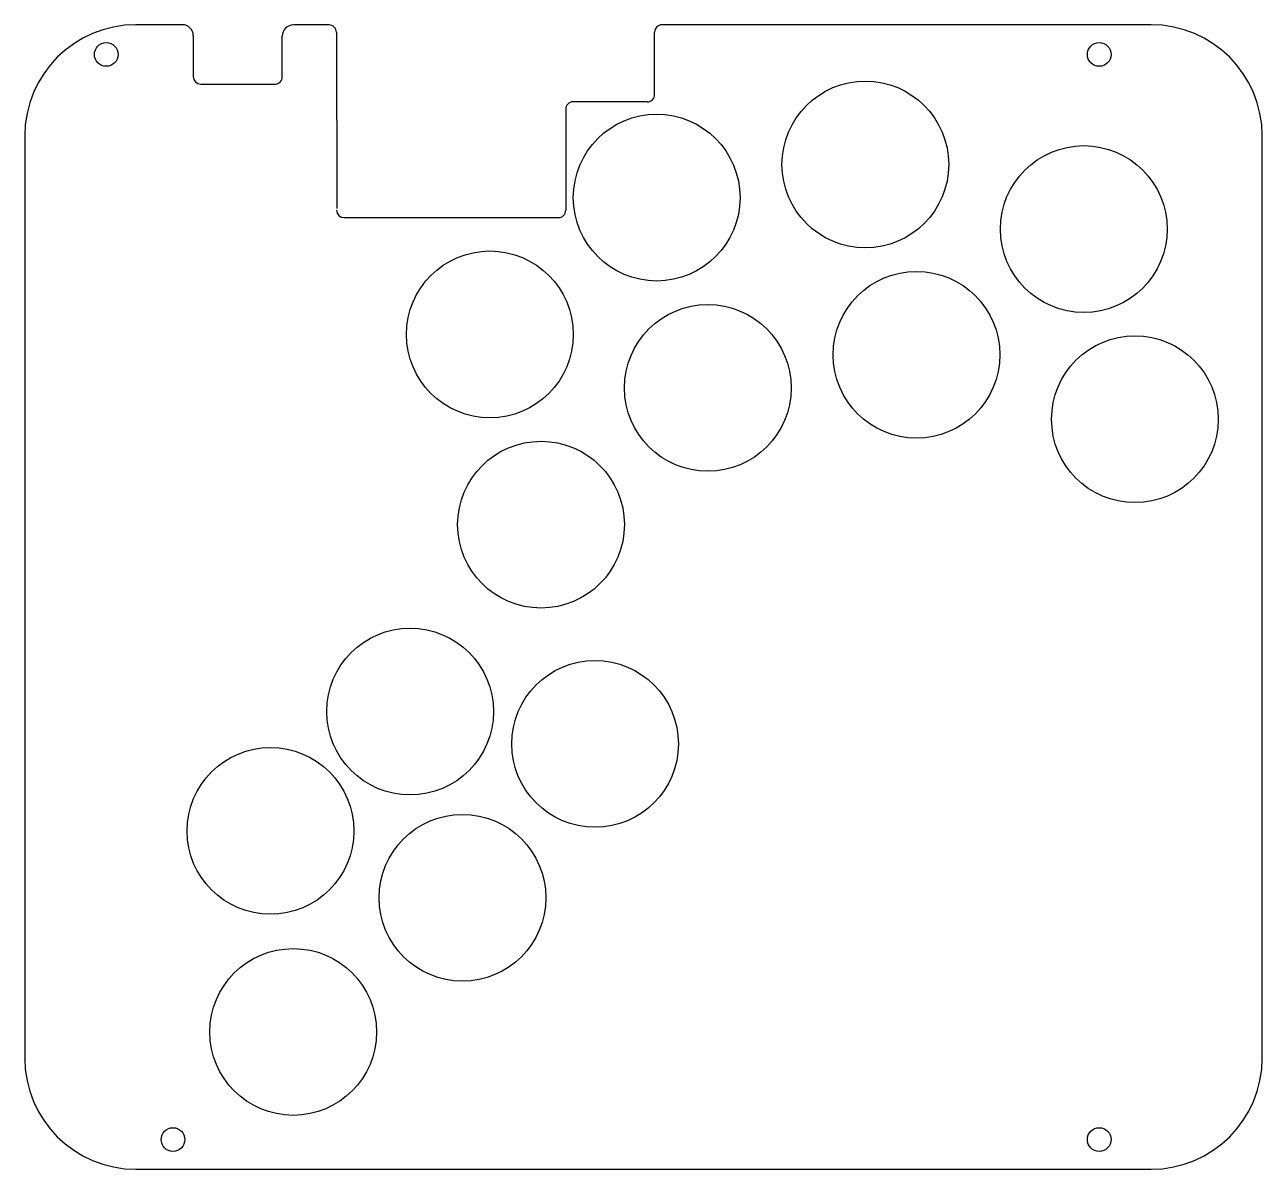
# Model space of a CAD drawing. Header units: inches. Extents: x 0 to 167, y 0 to 154.
import ezdxf

# ---------------------------------------------------------------- set-up
doc = ezdxf.new("R2010")
doc.units = ezdxf.units.IN
doc.header["$MEASUREMENT"] = 0

msp = doc.modelspace()

# ---------------------------------------------------------------- linework, layer by layer
at = {"color": 1}
for p, q in [((21.25, 154.4), (15, 154.4)), ((41.06, 154.38), (36.25, 154.38)), ((152, 154.4), (86, 154.4)), ((22.75, 152.9), (22.75, 147.4)), ((34.75, 147.38), (34.75, 152.88)), ((42.06, 153.38), (42.11, 129.59)), ((85, 145), (85, 153.4)), ((23.75, 146.4), (33.75, 146.38)), ((84, 144), (74, 144)), ((73, 143), (73, 129.38)), ((0, 139.4), (0, 15)), ((167, 15), (167, 139.4)), ((43.09, 128.38), (72, 128.38)), ((15, 0), (152, 0))]:
    msp.add_line(p, q, dxfattribs=at)
for centre, radius in [((11, 150.4), 1.6), ((145, 150.4), 1.6), ((113.44, 135.55), 11.25), ((85.28, 131.08), 11.25), ((142.92, 126.84), 11.25), ((62.77, 112.63), 11.25), ((120.34, 109.88), 11.25), ((92.18, 105.41), 11.25), ((149.82, 101.18), 11.25), ((69.67, 86.96), 11.25), ((52, 61.75), 11.25), ((76.96, 57.38), 11.25), ((33.16, 45.64), 11.25), ((59.07, 36.62), 11.25), ((36.23, 18.52), 11.25), ((20, 4), 1.6), ((145, 4), 1.6)]:
    msp.add_circle(centre, radius, dxfattribs=at)
for centre, radius, start, end in [((15, 139.4), 15, 90, 180), ((21.25, 152.9), 1.5, 0, 90), ((36.25, 152.88), 1.5, 90.0296, 180), ((41.06, 153.38), 1, 0.1213, 90.0337), ((86, 153.4), 1, 90, 180), ((152, 139.4), 15, 0, 90), ((23.75, 147.4), 1, 180, 269.9008), ((33.75, 147.38), 1, 269.9008, 0), ((74, 143), 1, 90, 180), ((84, 145), 1, 270, 0), ((43.09, 129.38), 1, 180.1213, 270), ((72, 129.38), 1, 270.0001, 0), ((15, 15), 15, 180, 270), ((152, 15), 15, 270, 0)]:
    msp.add_arc(centre, radius, start, end, dxfattribs=at)

doc.saveas('drawing.dxf')
